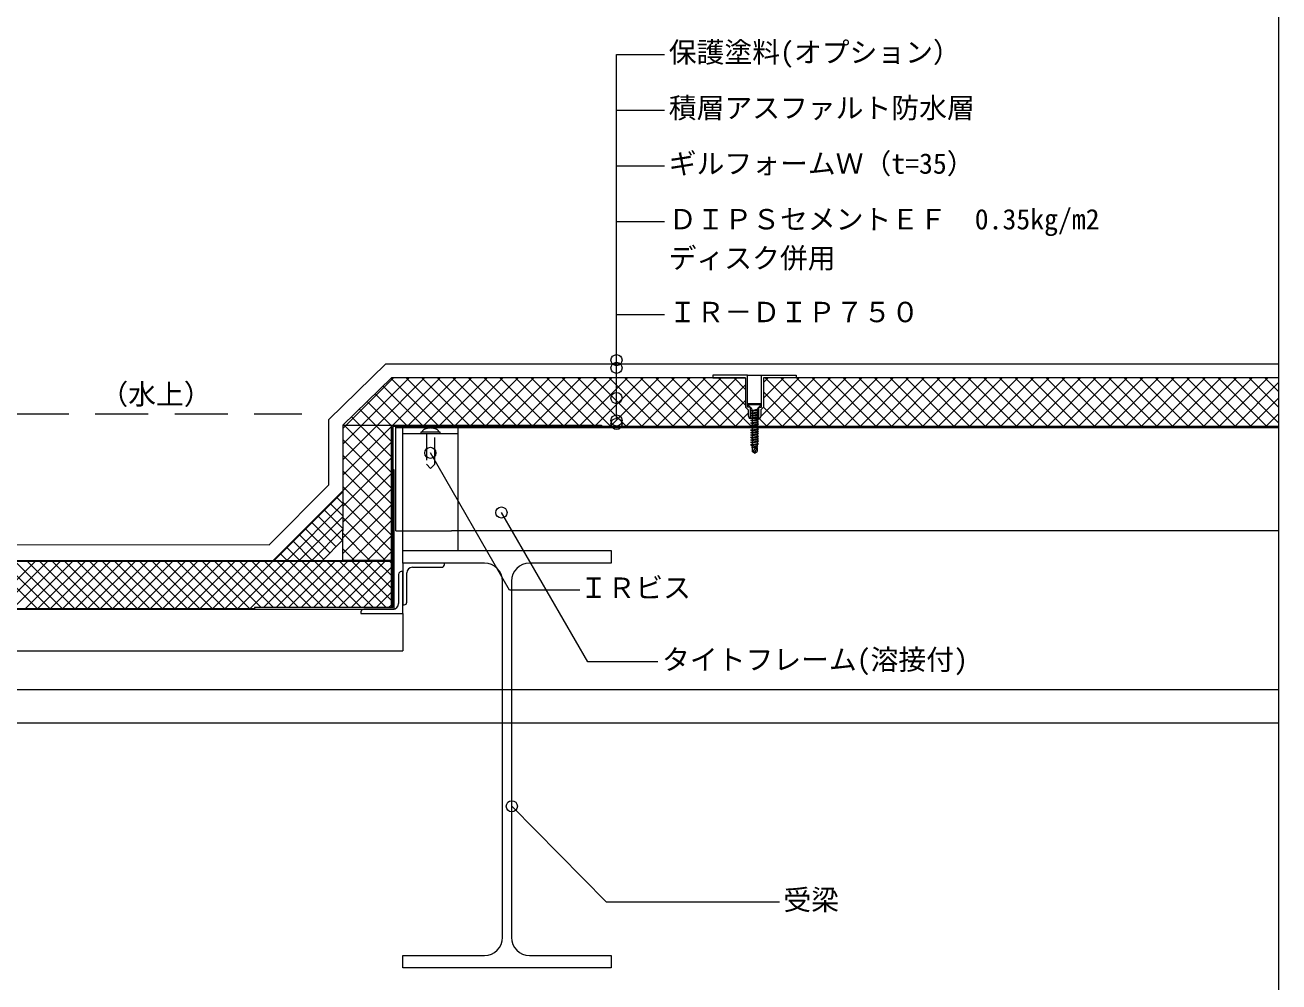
# Model space of a CAD drawing. Units: millimetres, scale not verified. Extents: x -1380 to 1380, y -955 to 955.
# Drawn here: x -1 to 900, y -596 to 92 of the extents above; entities that cross this region are included whole.
import ezdxf
from ezdxf.enums import TextEntityAlignment as Align

# ---------------------------------------------------------------- set-up
doc = ezdxf.new("R2010")
doc.units = ezdxf.units.MM
doc.header["$LTSCALE"] = 3
doc.linetypes.add('USER1', pattern=[19.05, 12.7, -6.35])
doc.linetypes.add('USER2', pattern=[9.525, 6.35, -3.175])
for name, color, linetype, lineweight in [('0-0_0', 7, 'Continuous', 18), ('0-1_HATCH', 9, 'Continuous', 18), ('0-2_BOUSUI', 1, 'Continuous', 18), ('0-3_MOJI', 7, 'Continuous', 18), ('0-5_KANAMONO_SCREW', 4, 'Continuous', 18), ('0-6_dannnetu', 6, 'Continuous', 18), ('0-7_KANAMONO', 5, 'Continuous', 18), ('0-8_TEKKOTU', 7, 'Continuous', 18), ('0-9_doubuti', 5, 'Continuous', 18), ('0-A_dekki', 3, 'Continuous', 18), ('0-C_ZATU', 6, 'Continuous', 18)]:
    doc.layers.add(name, color=color, linetype=linetype, lineweight=lineweight)
doc.styles.add('ＭＳ ゴシック', font='')
doc.styles.get('ＭＳ ゴシック').set_extended_font_data('MS Gothic')

msp = doc.modelspace()

# ---------------------------------------------------------------- linework, layer by layer
at = {"layer": '0-0_0'}
msp.add_lwpolyline([(-899.968, -659.959), (900.032, -659.959), (900.032, 540.041), (-899.968, 540.041)], close=True, dxfattribs=at)
at = {"layer": '0-1_HATCH'}
for p, q in [((229.35, -195.894), (263.35, -161.894)), ((240.576, -195.894), (274.576, -161.894)), ((251.801, -195.894), (285.801, -161.894)), ((295.288, -195.888), (261.64, -162.241)), ((263.032, -195.888), (297.026, -161.894)), ((306.513, -195.888), (272.519, -161.894)), ((274.257, -195.888), (308.252, -161.894)), ((317.739, -195.888), (283.744, -161.894)), ((285.482, -195.888), (319.477, -161.894)), ((328.964, -195.888), (294.969, -161.894)), ((296.708, -195.888), (330.702, -161.894)), ((340.189, -195.888), (306.195, -161.894)), ((307.933, -195.888), (341.928, -161.894)), ((351.415, -195.888), (317.42, -161.894)), ((319.158, -195.888), (353.153, -161.894)), ((362.64, -195.888), (328.645, -161.894)), ((330.384, -195.888), (364.378, -161.894)), ((373.865, -195.888), (339.871, -161.894)), ((341.609, -195.888), (375.604, -161.894)), ((385.091, -195.888), (351.096, -161.894)), ((352.834, -195.888), (386.829, -161.894)), ((396.316, -195.888), (362.321, -161.894)), ((364.06, -195.888), (398.054, -161.894)), ((407.541, -195.888), (373.547, -161.894)), ((375.285, -195.888), (409.28, -161.894)), ((419.772, -196.894), (384.772, -161.894)), ((386.51, -195.888), (420.505, -161.894)), ((430.997, -196.894), (395.997, -161.894)), ((397.736, -195.888), (431.73, -161.894)), ((442.223, -196.894), (407.223, -161.894)), ((408.961, -195.888), (442.956, -161.894)), ((453.448, -196.894), (418.448, -161.894)), ((419.181, -196.894), (454.181, -161.894)), ((464.673, -196.894), (429.673, -161.894)), ((430.406, -196.894), (465.406, -161.894)), ((475.898, -196.894), (440.898, -161.894)), ((441.632, -196.894), (476.632, -161.894)), ((487.124, -196.894), (452.124, -161.894)), ((452.857, -196.894), (487.857, -161.894)), ((498.349, -196.894), (463.349, -161.894)), ((464.082, -196.894), (499.082, -161.894)), ((509.574, -196.894), (474.574, -161.894)), ((475.308, -196.894), (510.308, -161.894)), ((520.8, -196.894), (485.8, -161.894)), ((516.532, -181.401), (497.025, -161.894)), ((516.532, -170.175), (508.25, -161.894)), ((527.306, -189.796), (555.209, -161.894)), ((529.532, -165.12), (532.758, -161.894)), ((529.532, -176.345), (543.983, -161.894)), ((565.521, -196.714), (530.701, -161.894)), ((531.631, -196.697), (566.434, -161.894)), ((576.752, -196.72), (541.926, -161.894)), ((542.851, -196.702), (577.659, -161.894)), ((587.983, -196.725), (553.152, -161.894)), ((554.07, -196.708), (588.885, -161.894)), ((599.214, -196.731), (564.377, -161.894)), ((565.29, -196.714), (600.11, -161.894)), ((610.445, -196.737), (575.602, -161.894)), ((576.51, -196.72), (611.335, -161.894)), ((621.676, -196.743), (586.828, -161.894)), ((587.729, -196.725), (622.561, -161.894)), ((632.908, -196.748), (598.053, -161.894)), ((598.949, -196.731), (633.786, -161.894)), ((644.139, -196.754), (609.278, -161.894)), ((610.168, -196.737), (645.011, -161.894)), ((655.37, -196.76), (620.504, -161.894)), ((621.388, -196.742), (656.237, -161.894)), ((666.601, -196.765), (631.729, -161.894)), ((632.608, -196.748), (667.462, -161.894)), ((677.832, -196.771), (642.954, -161.894)), ((643.827, -196.754), (678.687, -161.894)), ((689.063, -196.777), (654.18, -161.894)), ((655.047, -196.76), (689.913, -161.894)), ((700.294, -196.783), (665.405, -161.894)), ((666.266, -196.765), (701.138, -161.894)), ((711.525, -196.788), (676.63, -161.894)), ((677.486, -196.771), (712.363, -161.894)), ((722.756, -196.794), (687.856, -161.894)), ((688.706, -196.777), (723.589, -161.894)), ((733.987, -196.8), (699.081, -161.894)), ((699.925, -196.782), (734.814, -161.894)), ((745.218, -196.806), (710.306, -161.894)), ((711.145, -196.788), (746.039, -161.894)), ((756.449, -196.811), (721.531, -161.894)), ((722.364, -196.794), (757.265, -161.894)), ((767.68, -196.817), (732.757, -161.894)), ((733.584, -196.8), (768.49, -161.894)), ((778.911, -196.823), (743.982, -161.894)), ((744.804, -196.805), (779.715, -161.894)), ((790.142, -196.828), (755.207, -161.894)), ((756.023, -196.811), (790.941, -161.894)), ((801.373, -196.834), (766.433, -161.894)), ((767.243, -196.817), (802.166, -161.894)), ((812.604, -196.84), (777.658, -161.894)), ((778.462, -196.823), (813.391, -161.894)), ((823.835, -196.846), (788.883, -161.894)), ((789.682, -196.828), (824.616, -161.894)), ((835.066, -196.851), (800.109, -161.894)), ((800.902, -196.834), (835.842, -161.894)), ((846.297, -196.857), (811.334, -161.894)), ((812.121, -196.84), (847.067, -161.894)), ((857.528, -196.863), (822.559, -161.894)), ((823.341, -196.845), (858.292, -161.894)), ((868.759, -196.869), (833.785, -161.894)), ((834.56, -196.851), (869.518, -161.894)), ((879.991, -196.874), (845.01, -161.894)), ((845.78, -196.857), (880.743, -161.894)), ((891.222, -196.88), (856.235, -161.894)), ((857, -196.863), (891.968, -161.894)), ((900.032, -194.465), (867.461, -161.894)), ((900.032, -183.24), (878.686, -161.894)), ((900.032, -172.014), (889.911, -161.894)), ((284.063, -195.888), (255.949, -167.775)), ((486.533, -196.894), (516.532, -166.895)), ((868.219, -196.868), (900.032, -165.055)), ((261.617, -195.894), (244.567, -178.843)), ((272.837, -195.888), (250.258, -173.309)), ((497.758, -196.894), (516.532, -178.12)), ((554.29, -196.708), (529.532, -171.95)), ((879.439, -196.874), (900.032, -176.281)), ((250.392, -195.894), (238.875, -184.377)), ((508.983, -196.894), (518.532, -187.345)), ((543.059, -196.702), (529.391, -183.035)), ((890.658, -196.88), (900.032, -187.506)), ((227.032, -198.212), (229.35, -195.894)), ((227.032, -209.438), (240.576, -195.894)), ((227.032, -220.663), (251.801, -195.894)), ((227.032, -231.888), (261.997, -196.923)), ((227.941, -195.894), (227.493, -195.445)), ((261.997, -229.949), (227.941, -195.894)), ((239.167, -195.894), (233.184, -189.911)), ((261.997, -218.724), (239.167, -195.894)), ((261.997, -207.498), (250.392, -195.894)), ((261.997, -196.273), (261.617, -195.894)), ((520.209, -196.894), (520.897, -196.205)), ((524.882, -192.221), (524.989, -192.113)), ((531.828, -196.697), (525.278, -190.147)), ((525.659, -191.444), (526.209, -190.894)), ((261.997, -241.174), (227.032, -206.21)), ((227.032, -243.113), (261.997, -208.149)), ((261.997, -252.4), (227.032, -217.435)), ((227.032, -254.339), (261.997, -219.374)), ((261.997, -263.625), (227.032, -228.66)), ((227.032, -265.564), (261.997, -230.599)), ((226.997, -243.172), (226.919, -243.095)), ((227.024, -276.798), (261.997, -241.825)), ((261.997, -274.85), (227.032, -239.886)), ((177.681, -293.018), (226.997, -243.702)), ((226.997, -261.133), (217.939, -252.075)), ((226.997, -252.153), (222.429, -247.585)), ((261.997, -286.076), (227.032, -251.111)), ((186.661, -293.018), (226.997, -252.682)), ((226.637, -278.733), (208.959, -261.056)), ((226.997, -270.113), (213.449, -256.565)), ((227.005, -288.042), (261.997, -253.05)), ((195.642, -293.018), (226.997, -261.663)), ((217.656, -287.713), (199.979, -270.036)), ((222.146, -283.223), (204.469, -265.546)), ((257.713, -293.018), (227.032, -262.336)), ((233.254, -293.018), (261.997, -264.275)), ((205, -293.018), (190.998, -279.016)), ((213.166, -292.204), (195.489, -274.526)), ((204.622, -293.018), (226.997, -270.643)), ((246.488, -293.018), (227.029, -273.559)), ((244.48, -293.018), (261.997, -275.501)), ((187.04, -293.018), (182.018, -287.996)), ((196.02, -293.018), (186.508, -283.506)), ((235.263, -293.018), (227.011, -284.765)), ((255.705, -293.018), (261.997, -286.726)), ((-28.147, -327.668), (6.003, -293.518)), ((7.24, -327.668), (-26.91, -293.518)), ((-19.167, -327.668), (14.983, -293.518)), ((16.221, -327.668), (-17.929, -293.518)), ((-10.187, -327.668), (23.963, -293.518)), ((25.201, -327.668), (-8.949, -293.518)), ((-1.206, -327.668), (32.944, -293.518)), ((34.181, -327.668), (0.031, -293.518)), ((7.774, -327.668), (41.924, -293.518)), ((43.161, -327.668), (9.011, -293.518)), ((16.754, -327.668), (50.904, -293.518)), ((52.142, -327.668), (17.992, -293.518)), ((25.734, -327.668), (59.884, -293.518)), ((61.122, -327.668), (26.972, -293.518)), ((34.715, -327.668), (68.865, -293.518)), ((70.102, -327.668), (35.952, -293.518)), ((43.695, -327.668), (77.845, -293.518)), ((79.082, -327.668), (44.932, -293.518)), ((52.675, -327.668), (86.825, -293.518)), ((88.063, -327.668), (53.913, -293.518)), ((61.656, -327.668), (95.806, -293.518)), ((97.043, -327.668), (62.893, -293.518)), ((70.636, -327.668), (104.786, -293.518)), ((106.023, -327.668), (71.873, -293.518)), ((79.616, -327.668), (113.766, -293.518)), ((115.003, -327.668), (80.853, -293.518)), ((88.596, -327.668), (122.746, -293.518)), ((123.984, -327.668), (89.834, -293.518)), ((97.577, -327.668), (131.727, -293.518)), ((132.964, -327.668), (98.814, -293.518)), ((106.557, -327.668), (140.707, -293.518)), ((141.944, -327.668), (107.794, -293.518)), ((115.537, -327.668), (149.687, -293.518)), ((150.924, -327.668), (116.774, -293.518)), ((124.517, -327.668), (158.667, -293.518)), ((159.905, -327.668), (125.755, -293.518)), ((133.498, -327.668), (167.648, -293.518)), ((168.235, -327.018), (134.735, -293.518)), ((142.478, -327.668), (176.628, -293.518)), ((177.215, -327.018), (143.715, -293.518)), ((151.458, -327.668), (185.608, -293.518)), ((186.195, -327.018), (152.695, -293.518)), ((160.438, -327.668), (194.588, -293.518)), ((195.176, -327.018), (161.676, -293.518)), ((170.069, -327.018), (203.569, -293.518)), ((204.156, -327.018), (170.656, -293.518)), ((178.059, -293.018), (177.528, -292.486)), ((179.049, -327.018), (212.549, -293.518)), ((213.136, -327.018), (179.636, -293.518)), ((188.029, -327.018), (221.529, -293.518)), ((222.116, -327.018), (188.616, -293.518)), ((197.009, -327.018), (230.509, -293.518)), ((231.097, -327.018), (197.597, -293.518)), ((205.99, -327.018), (239.49, -293.518)), ((240.077, -327.018), (206.577, -293.518)), ((214.97, -327.018), (248.47, -293.518)), ((249.057, -327.018), (215.557, -293.518)), ((223.95, -327.018), (257.45, -293.518)), ((258.037, -327.018), (224.537, -293.518)), ((261.997, -321.997), (233.518, -293.518)), ((261.997, -313.016), (242.498, -293.518)), ((261.997, -304.036), (251.478, -293.518)), ((261.997, -295.056), (260.459, -293.518)), ((232.93, -327.018), (261.997, -297.951)), ((241.911, -327.018), (261.997, -306.932)), ((250.891, -327.018), (261.997, -315.912)), ((259.871, -327.018), (261.997, -324.892))]:
    msp.add_line(p, q, dxfattribs=at)
at = {"layer": '0-2_BOUSUI'}
msp.add_lwpolyline([(-437.468, -281.518), (-237.463, -281.518), (173.92, -281.953), (217.032, -238.84), (217.032, -191.669), (257.936, -151.894), (900.032, -151.894)], dxfattribs=at)
at = {"layer": '0-3_MOJI'}
for p, q in [((423.783, -190.95), (423.783, 70.457)), ((423.783, 70.457), (458.359, 70.457)), ((423.783, 30.457), (458.359, 30.457)), ((423.783, -9.543), (458.359, -9.543)), ((423.783, -49.543), (458.359, -49.543)), ((423.783, -116.26), (458.359, -116.26))]:
    msp.add_line(p, q, dxfattribs=at)
at = {"layer": '0-3_MOJI', "linetype": 'USER1'}
msp.add_line((-408.243, -187.766), (197.402, -187.766), dxfattribs=at)
at = {"layer": '0-3_MOJI'}
for points in [[(397.307, -314.413), (346.869, -314.413), (289.916, -215.769)], [(453.497, -366.075), (403.059, -366.075), (341.035, -258.647)], [(541.019, -538.781), (416.47, -538.781), (348.484, -469.785)]]:
    msp.add_lwpolyline(points, dxfattribs=at)
for centre in [(423.783, -149.136), (423.783, -154.668), (423.783, -176.422), (423.783, -192.486), (423.783, -194.95), (289.916, -215.769), (341.035, -258.647), (348.484, -469.785)]:
    msp.add_circle(centre, 4, dxfattribs=at)
at = {"layer": '0-5_KANAMONO_SCREW'}
for p, q in [((518.032, -180.394), (528.032, -180.394)), ((518.032, -180.894), (518.032, -180.394)), ((518.032, -180.894), (520.452, -183.314)), ((520.182, -185.319), (521.182, -185.859)), ((520.182, -187.069), (521.182, -187.609)), ((520.182, -188.819), (521.182, -189.359)), ((521.032, -184.444), (520.97, -184.213)), ((521.032, -184.444), (521.182, -184.444)), ((521.182, -185.319), (524.882, -184.444)), ((521.182, -185.319), (521.182, -184.444)), ((521.182, -185.859), (521.182, -187.069)), ((521.182, -187.069), (524.882, -186.194)), ((521.182, -187.609), (521.182, -188.819)), ((521.182, -188.819), (524.882, -187.944)), ((521.182, -189.359), (524.882, -188.694)), ((525.882, -184.444), (524.882, -184.444)), ((524.882, -185.194), (524.882, -186.194)), ((525.882, -186.194), (524.882, -186.194)), ((524.882, -186.944), (524.882, -187.944)), ((524.882, -188.694), (525.882, -187.944)), ((525.882, -187.944), (524.882, -187.944)), ((524.882, -188.694), (524.882, -189.694)), ((525.032, -184.444), (525.094, -184.213)), ((528.032, -180.894), (528.032, -180.394)), ((520.182, -190.569), (521.182, -191.109)), ((520.182, -192.319), (521.182, -192.859)), ((520.182, -194.069), (521.182, -194.609)), ((520.182, -195.819), (521.182, -196.359)), ((520.182, -197.569), (521.182, -198.109)), ((521.182, -189.359), (521.182, -190.569)), ((521.182, -190.569), (524.882, -189.694)), ((521.182, -191.109), (521.182, -192.319)), ((521.182, -192.319), (524.882, -191.444)), ((521.182, -192.859), (521.182, -194.069)), ((521.182, -194.069), (524.882, -193.194)), ((521.182, -194.609), (521.182, -195.819)), ((521.182, -195.819), (524.882, -194.944)), ((521.182, -196.359), (521.182, -197.569)), ((521.182, -197.569), (524.882, -196.694)), ((521.182, -198.109), (521.182, -199.319)), ((525.882, -189.694), (524.882, -189.694)), ((524.882, -190.444), (524.882, -191.444)), ((525.882, -191.444), (524.882, -191.444)), ((524.882, -192.194), (524.882, -193.194)), ((525.882, -193.194), (524.882, -193.194)), ((524.882, -193.944), (524.882, -194.944)), ((525.882, -194.944), (524.882, -194.944)), ((524.882, -195.694), (524.882, -196.694)), ((525.882, -196.694), (524.882, -196.694)), ((524.882, -197.444), (524.882, -198.444)), ((520.182, -199.319), (521.182, -199.859)), ((520.182, -201.069), (521.182, -201.069)), ((520.182, -201.069), (521.182, -201.609)), ((520.182, -202.819), (521.182, -202.819)), ((520.182, -202.819), (521.182, -203.359)), ((520.182, -204.569), (521.182, -204.569)), ((520.182, -206.319), (521.182, -206.319)), ((520.182, -206.319), (521.182, -206.859)), ((521.182, -199.319), (524.882, -198.444)), ((521.182, -199.859), (521.182, -201.069)), ((521.182, -201.069), (525.882, -200.194)), ((521.182, -201.069), (524.882, -200.194)), ((521.182, -201.609), (524.882, -200.944)), ((521.182, -201.609), (521.182, -202.819)), ((521.182, -202.819), (525.882, -201.944)), ((521.182, -202.819), (524.882, -201.944)), ((521.182, -203.359), (524.882, -202.694)), ((521.182, -203.359), (521.182, -204.569)), ((521.182, -204.569), (525.882, -203.694)), ((521.182, -204.569), (524.882, -203.694)), ((521.182, -205.109), (521.182, -206.319)), ((521.182, -206.319), (525.882, -205.444)), ((521.182, -206.319), (524.882, -205.444)), ((521.182, -206.859), (524.882, -206.194)), ((521.182, -206.859), (521.182, -208.069)), ((521.182, -208.069), (525.882, -207.194)), ((521.182, -208.069), (524.882, -207.194)), ((525.882, -198.444), (524.882, -198.444)), ((524.882, -199.194), (524.882, -200.194)), ((525.882, -200.194), (524.882, -200.194)), ((524.882, -200.944), (525.882, -200.194)), ((524.882, -200.944), (524.882, -201.944)), ((525.882, -201.944), (524.882, -201.944)), ((524.882, -202.694), (525.882, -201.944)), ((524.882, -202.694), (524.882, -203.694)), ((525.882, -203.694), (524.882, -203.694)), ((524.882, -204.444), (525.882, -203.694)), ((525.882, -205.444), (524.882, -205.444)), ((524.882, -206.194), (525.882, -205.444)), ((524.882, -206.194), (524.882, -207.194)), ((525.882, -207.194), (524.882, -207.194)), ((524.882, -207.944), (525.882, -207.194)), ((520.182, -208.069), (521.182, -208.069)), ((520.182, -208.069), (521.182, -208.609)), ((520.182, -209.819), (521.182, -209.819)), ((520.182, -209.819), (521.182, -210.359)), ((520.8, -211.394), (521.6, -211.826)), ((521.182, -208.609), (524.882, -207.944)), ((521.182, -208.609), (521.182, -209.819)), ((521.182, -209.819), (525.882, -208.944)), ((521.182, -209.819), (524.882, -208.944)), ((521.182, -210.359), (524.882, -209.694)), ((521.182, -210.359), (521.6, -211.394)), ((521.282, -211.826), (521.282, -214.768)), ((521.282, -211.826), (524.782, -211.826)), ((523.032, -215.994), (521.282, -214.768)), ((521.6, -211.394), (525.36, -210.694)), ((521.6, -211.826), (524.56, -211.294)), ((523.032, -215.994), (522.291, -213.99)), ((523.032, -215.994), (524.782, -214.768)), ((524.882, -209.694), (524.56, -210.694)), ((524.56, -211.294), (524.56, -211.826)), ((524.882, -207.944), (524.882, -208.944)), ((525.882, -208.944), (524.882, -208.944)), ((524.882, -209.694), (525.882, -208.944))]:
    msp.add_line(p, q, dxfattribs=at)
for points in [[(518.032, -180.894), (528.032, -180.894), (525.612, -183.314)], [(520.182, -185.319), (521.182, -185.319), (525.882, -184.444)], [(520.182, -187.069), (521.182, -187.069), (525.882, -186.194)], [(520.182, -188.819), (521.182, -188.819), (525.882, -187.944)], [(521.182, -185.859), (524.882, -185.194), (525.882, -184.444)], [(521.182, -187.609), (524.882, -186.944), (525.882, -186.194)], [(520.182, -190.569), (521.182, -190.569), (525.882, -189.694)], [(520.182, -192.319), (521.182, -192.319), (525.882, -191.444)], [(520.182, -194.069), (521.182, -194.069), (525.882, -193.194)], [(520.182, -195.819), (521.182, -195.819), (525.882, -194.944)], [(520.182, -197.569), (521.182, -197.569), (525.882, -196.694)], [(521.182, -191.109), (524.882, -190.444), (525.882, -189.694)], [(521.182, -192.859), (524.882, -192.194), (525.882, -191.444)], [(521.182, -194.609), (524.882, -193.944), (525.882, -193.194)], [(521.182, -196.359), (524.882, -195.694), (525.882, -194.944)], [(521.182, -198.109), (524.882, -197.444), (525.882, -196.694)], [(520.182, -199.319), (521.182, -199.319), (525.882, -198.444)], [(520.182, -204.569), (521.182, -205.109), (524.882, -204.444), (524.882, -205.444)], [(521.182, -199.859), (524.882, -199.194), (525.882, -198.444)], [(520.8, -211.394), (521.6, -211.394), (524.56, -210.694)], [(523.032, -215.994), (524.782, -211.826), (524.782, -214.768)], [(524.56, -211.294), (525.36, -210.694), (524.56, -210.694)]]:
    msp.add_lwpolyline(points, dxfattribs=at)
for centre, radius, start, end in [((519.038, -184.728), 2, 14.93142, 45), ((527.026, -184.728), 2, 135, 165.06858), ((523.032, -215.994), 2.136, 110.30447, 145), ((527.1, -217.011), 5.679, 114.08593, 147.8643)]:
    msp.add_arc(centre, radius, start, end, dxfattribs=at)
at = {"layer": '0-6_dannnetu'}
for p, q in [((227.032, -195.894), (261.997, -161.894)), ((516.532, -161.894), (261.997, -161.894)), ((900.032, -161.894), (529.532, -161.894)), ((227.032, -195.894), (227.032, -271.894)), ((226.997, -243.018), (176.997, -293.018)), ((226.997, -278.373), (212.352, -293.018)), ((-384.468, -293.018), (261.997, -293.018)), ((-384.468, -293.518), (261.997, -293.518)), ((-384.468, -327.668), (163.497, -327.668)), ((-384.468, -328.018), (163.497, -328.018))]:
    msp.add_line(p, q, dxfattribs=at)
msp.add_lwpolyline([(227.032, -195.894), (262.032, -195.894), (261.997, -293.018), (226.997, -293.018), (227.032, -271.894)], dxfattribs=at)
at = {"layer": '0-7_KANAMONO'}
for p, q in [((261.997, -293.018), (261.997, -327.018)), ((270.032, -331.136), (270.032, -358.018))]:
    msp.add_line(p, q, dxfattribs=at)
for points in [[(261.997, -327.018), (261.997, -195.888), (412.997, -195.888), (412.997, -196.888), (262.997, -196.888), (262.997, -327.018)], [(163.497, -328.018), (263.997, -328.018), (263.997, -228.018), (262.997, -228.018), (262.997, -327.018), (163.497, -327.018)]]:
    msp.add_lwpolyline(points, close=True, dxfattribs=at)
msp.add_lwpolyline([(-561.968, -328.018), (-561.968, -358.018), (270.032, -358.018)], dxfattribs=at)
at = {"layer": '0-8_TEKKOTU'}
for p, q in [((341.782, -564.006), (341.782, -308.006)), ((348.282, -308.006), (348.282, -564.006)), ((-254.968, -385.894), (900.032, -385.894)), ((-254.968, -409.894), (900.032, -409.894))]:
    msp.add_line(p, q, dxfattribs=at)
for points in [[(328.782, -295.006), (270.032, -295.006), (270.032, -286.006), (420.032, -286.006), (420.032, -295.006), (361.282, -295.006)], [(361.282, -577.006), (420.032, -577.006), (420.032, -586.006), (270.032, -586.006), (270.032, -577.006), (328.782, -577.006)]]:
    msp.add_lwpolyline(points, dxfattribs=at)
for centre, start, end in [((328.782, -308.006), 0, 90), ((361.282, -308.006), 90, 180), ((328.782, -564.006), 270, 0), ((361.282, -564.006), 180, 270)]:
    msp.add_arc(centre, 13, start, end, dxfattribs=at)
at = {"layer": '0-9_doubuti'}
for p, q in [((267.032, -303.136), (267.032, -324.136)), ((273.032, -323.006), (273.032, -302.006)), ((277.032, -298.006), (298.032, -298.006)), ((263.032, -328.136), (242.032, -328.136))]:
    msp.add_line(p, q, dxfattribs=at)
for points in [[(300.032, -296.006), (300.032, -295.006), (270.032, -295.006), (270.032, -325.006), (271.032, -325.006)], [(240.032, -330.136), (240.032, -331.136), (270.032, -331.136), (270.032, -301.136), (269.032, -301.136)]]:
    msp.add_lwpolyline(points, dxfattribs=at)
for centre, radius, start, end in [((298.032, -296.006), 2, 270, 0), ((269.032, -303.136), 2, 90, 180), ((277.032, -302.006), 4, 90, 180), ((263.032, -324.136), 4, 270, 0), ((271.032, -323.006), 2, 270, 0), ((242.032, -330.136), 2, 90, 180)]:
    msp.add_arc(centre, radius, start, end, dxfattribs=at)
at = {"layer": '0-A_dekki'}
for p, q in [((265.032, -271.894), (265.032, -196.894)), ((900.032, -196.894), (265.032, -196.894)), ((900.032, -197.894), (265.032, -197.894)), ((270.032, -286.006), (270.032, -197.894)), ((310.032, -286.006), (310.032, -197.894)), ((270.032, -201.894), (310.032, -201.894)), ((265.032, -271.894), (305.032, -271.894)), ((900.032, -271.894), (305.032, -271.894)), ((325.032, -271.894), (320.032, -271.894))]:
    msp.add_line(p, q, dxfattribs=at)
at = {"layer": '0-A_dekki', "linetype": 'USER2'}
msp.add_lwpolyline([(283.032, -201.894), (297.032, -201.894), (297.032, -200.894), (283.032, -200.894)], close=True, dxfattribs=at)
msp.add_lwpolyline([(287.032, -201.894), (287.032, -223.894), (290.032, -226.894), (293.032, -223.894), (293.032, -201.894)], dxfattribs=at)
for centre, radius, start, end in [((288.284, -203.546), 5.397, 103.41361, 129.70709), ((290.104, -209.811), 11.918, 90.34476, 104.93646), ((289.96, -209.811), 11.918, 75.06354, 89.65524), ((291.78, -203.546), 5.397, 50.29291, 76.58639), ((285.966, -200.965), 1.935, 125.7312, 177.88555), ((294.098, -200.965), 1.935, 2.11445, 54.2688)]:
    msp.add_arc(centre, radius, start, end, dxfattribs=at)
at = {"layer": '0-C_ZATU'}
for p, q in [((518.032, -159.894), (528.032, -159.894)), ((520.032, -190.894), (526.032, -190.894))]:
    msp.add_line(p, q, dxfattribs=at)
for points in [[(520.032, -182.894), (518.032, -182.894), (518.032, -159.894), (493.032, -159.894), (493.032, -161.894), (516.532, -161.894), (516.532, -182.894), (518.532, -184.894), (518.532, -188.894), (519.032, -190.894), (520.032, -190.894)], [(526.032, -182.894), (528.032, -182.894), (528.032, -159.894), (553.032, -159.894), (553.032, -161.894), (529.532, -161.894), (529.532, -182.894), (527.532, -184.894), (527.532, -188.894), (527.032, -190.894), (526.032, -190.894)]]:
    msp.add_lwpolyline(points, close=True, dxfattribs=at)

# ---------------------------------------------------------------- texts
at = {"layer": '0-3_MOJI', "style": 'ＭＳ ゴシック'}
for s, p in [('保護塗料(オプション）', (461.359, 60.457)), ('積層アスファルト防水層', (461.359, 20.457)), ('ギルフォームＷ（t=35）', (461.359, -19.543)), ('ＤＩＰＳセメントＥＦ\u30000.35kg/m2', (461.359, -59.543)), ('ディスク併用', (461.237, -87.496)), ('ＩＲ－ＤＩＰ７５０', (461.359, -126.26)), ('（水上）', (52.669, -185.378)), ('ＩＲビス', (397.307, -324.413)), ('タイトフレーム(溶接付)', (456.497, -376.075)), ('受梁', (543.77, -548.781))]:
    msp.add_text(s, height=14.66, dxfattribs=at).set_placement(p, align=Align.BOTTOM_LEFT)

doc.saveas('drawing.dxf')
